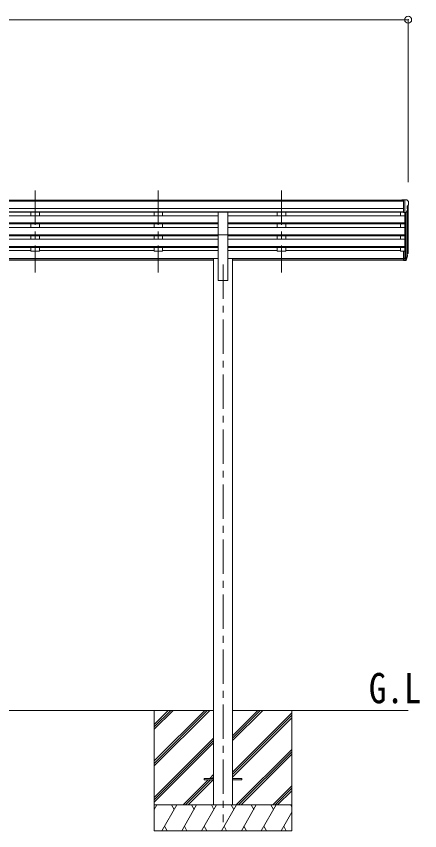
# Model space of a CAD drawing. Units: millimetres at full size, sheet at 1:40; details may follow other scales. Extents: x -11243 to 11243, y -7760 to 7760.
# Drawn here: x 3411 to 5756, y -5160 to -423 of the extents above; entities that cross this region are included whole.
import ezdxf
from ezdxf.enums import TextEntityAlignment as Align

# ---------------------------------------------------------------- set-up
doc = ezdxf.new("R2010")
doc.units = ezdxf.units.MM
doc.header["$LTSCALE"] = 40
doc.header["$PDMODE"] = 32
doc.header["$PDSIZE"] = 40
doc.linetypes.add('CHAIN1', pattern=[8, 5, -1, 1, -1])
for name, color, linetype, lineweight in [('0-0_0', 7, 'Continuous', 9), ('0-1_本体', 5, 'CHAIN1', 9), ('0-3_ELV2', 4, 'Continuous', 9), ('0-6_OTH_LINE', 6, 'Continuous', 9)]:
    doc.layers.add(name, color=color, linetype=linetype, lineweight=lineweight)
doc.layers.add('0-7_SHAPE', color=7, linetype='Continuous')
doc.styles.add('ＭＳ ゴシック', font='')
doc.styles.get('ＭＳ ゴシック').set_extended_font_data('MS Gothic')

msp = doc.modelspace()

# ---------------------------------------------------------------- linework, layer by layer
at = {"layer": '0-0_0'}
for p, q in [((1767.73, -4459.76), (4557.33, -4459.76)), ((4212.53, -4459.76), (4212.53, -5159.76)), ((4212.53, -4753.94), (4506.71, -4459.76)), ((4212.53, -4768.08), (4520.85, -4459.76)), ((4212.53, -4782.22), (4534.99, -4459.76)), ((4212.53, -4570.09), (4322.86, -4459.76)), ((4212.53, -4555.95), (4308.71, -4459.76)), ((4212.53, -4541.81), (4294.57, -4459.76)), ((4667.73, -4459.76), (5688.53, -4459.76)), ((4667.73, -4635.39), (4843.36, -4459.76)), ((4667.73, -4621.25), (4829.21, -4459.76)), ((4667.73, -4607.11), (4815.07, -4459.76)), ((4667.73, -4819.24), (5012.53, -4474.44)), ((4667.73, -4833.38), (5012.53, -4488.58)), ((5012.53, -4459.76), (5012.53, -5159.76)), ((4667.73, -4847.52), (5012.53, -4502.73)), ((4212.53, -4966.07), (4557.33, -4621.27)), ((4212.53, -4980.21), (4557.33, -4635.42)), ((4212.53, -4994.36), (4557.33, -4649.56)), ((4689.33, -5009.76), (5012.53, -4686.57)), ((4703.48, -5009.76), (5012.53, -4700.72)), ((4717.62, -5009.76), (5012.53, -4714.86)), ((4380.97, -5009.76), (4526.47, -4864.26)), ((4395.11, -5009.76), (4540.61, -4864.26)), ((4409.25, -5009.76), (4554.75, -4864.26)), ((4535.47, -4855.26), (4557.33, -4833.4)), ((4549.61, -4855.26), (4557.33, -4847.55)), ((4901.47, -5009.76), (5012.53, -4898.7)), ((4915.61, -5009.76), (5012.53, -4912.85)), ((4929.75, -5009.76), (5012.53, -4926.99)), ((5012.53, -5009.76), (4212.53, -5009.76)), ((4212.53, -5037.27), (4228.4, -5009.76)), ((4257.27, -5159.76), (4343.87, -5009.76)), ((4328.87, -5035.74), (4313.87, -5009.76)), ((4372.74, -5159.76), (4459.35, -5009.76)), ((4444.34, -5035.74), (4429.34, -5009.76)), ((4488.21, -5159.76), (4574.81, -5009.76)), ((4559.81, -5035.74), (4544.81, -5009.76)), ((4603.68, -5159.76), (4690.28, -5009.76)), ((4675.28, -5035.74), (4660.28, -5009.76)), ((4719.15, -5159.76), (4805.76, -5009.76)), ((4790.75, -5035.74), (4775.75, -5009.76)), ((4834.62, -5159.76), (4921.23, -5009.76)), ((4891.22, -5009.76), (4906.23, -5035.74)), ((5006.69, -5009.76), (5012.53, -5019.86)), ((4950.09, -5159.76), (5012.53, -5051.62)), ((4212.53, -5159.76), (5012.53, -5159.76)), ((4272.27, -5133.78), (4287.27, -5159.76)), ((4387.74, -5133.78), (4402.74, -5159.76)), ((4503.21, -5133.78), (4518.21, -5159.76)), ((4618.68, -5133.78), (4633.68, -5159.76)), ((4734.15, -5133.78), (4749.15, -5159.76)), ((4849.62, -5133.78), (4864.62, -5159.76)), ((4965.09, -5133.78), (4980.09, -5159.76))]:
    msp.add_line(p, q, dxfattribs=at)
at = {"layer": '0-1_本体'}
for p, q in [((3520.53, -1435.36), (3520.53, -1912.88)), ((3520.53, -1435.36), (3520.53, -1912.88)), ((4236.53, -1435.36), (4236.53, -1912.88)), ((4236.53, -1435.36), (4236.53, -1912.88)), ((4952.53, -1435.36), (4952.53, -1912.88)), ((4952.53, -1435.36), (4952.53, -1912.88)), ((4612.53, -1866.2), (4612.53, -5109.76))]:
    msp.add_line(p, q, dxfattribs=at)
at = {"layer": '0-3_ELV2'}
for p, q in [((5662.03, -1492.71), (663.03, -1492.71)), ((5662.03, -1497.93), (663.03, -1497.93)), ((5662.03, -1491.11), (5652.03, -1491.19)), ((5652.03, -1492.71), (5652.03, -1491.19)), ((5662.03, -1563.09), (5662.03, -1491.11)), ((5680.53, -1491.11), (5662.03, -1491.11)), ((5668.53, -1564.09), (5668.53, -1491.11)), ((5680.53, -1491.11), (5682.86, -1491.25)), ((5683.62, -1491.67), (5687.68, -1497.48)), ((5690.53, -1500.48), (5690.53, -1501.11)), ((5662.03, -1541.46), (663.03, -1541.46)), ((5662.03, -1559.31), (663.03, -1559.31)), ((4585.03, -1562.56), (1740.03, -1562.56)), ((3495.53, -1562.56), (3495.53, -1583.01)), ((3545.53, -1562.56), (3545.53, -1583.01)), ((4211.53, -1562.56), (4211.53, -1583.01)), ((4261.53, -1562.56), (4261.53, -1583.01)), ((4585.03, -1693.53), (4585.03, -1561.74)), ((4585.03, -1561.74), (4640.03, -1561.74)), ((4640.03, -1693.53), (4640.03, -1561.74)), ((5662.03, -1562.66), (4640.03, -1562.66)), ((4927.53, -1562.56), (4927.53, -1583.01)), ((4977.53, -1562.56), (4977.53, -1583.01)), ((5643.53, -1562.56), (5643.53, -1583.01)), ((5662.03, -1563.09), (5668.53, -1563.09)), ((5676.15, -1562.28), (5685.15, -1546.68)), ((5682.53, -1525.62), (5682.53, -1541.89)), ((5687.99, -1522.29), (5682.68, -1525.36)), ((5683.55, -1549.45), (5683.55, -1814.83)), ((5688.53, -1521.68), (5688.53, -1788.12)), ((4585.03, -1583.01), (1740.03, -1583.01)), ((4640.03, -1583.01), (5668.53, -1583.01)), ((5668.53, -1564.09), (5673.73, -1563.77)), ((5668.53, -1564.09), (5668.53, -1788.49)), ((5674.52, -1563.61), (5674.53, -1833.26)), ((4585.03, -1624.89), (1740.03, -1624.89)), ((4585.03, -1626.38), (1740.03, -1626.38)), ((4585.03, -1630.7), (1740.03, -1630.7)), ((4585.03, -1651.5), (1740.03, -1651.5)), ((3495.53, -1630.7), (3495.53, -1651.5)), ((3545.53, -1630.7), (3545.53, -1651.5)), ((4211.53, -1630.7), (4211.53, -1651.5)), ((4261.53, -1630.7), (4261.53, -1651.5)), ((4640.03, -1624.89), (5668.53, -1624.89)), ((4640.03, -1626.38), (5668.53, -1626.38)), ((4640.03, -1630.7), (5668.53, -1630.7)), ((4640.03, -1651.5), (5668.53, -1651.5)), ((4927.53, -1630.7), (4927.53, -1651.5)), ((4977.53, -1630.7), (4977.53, -1651.5)), ((5643.53, -1630.7), (5643.53, -1651.5)), ((4585.03, -1693.38), (1740.03, -1693.38)), ((4585.03, -1694.88), (1740.03, -1694.88)), ((4585.03, -1699.19), (1740.03, -1699.19)), ((3495.53, -1699.19), (3495.53, -1719.99)), ((3545.53, -1699.19), (3545.53, -1719.99)), ((4211.53, -1699.19), (4211.53, -1719.99)), ((4261.53, -1699.19), (4261.53, -1719.99)), ((4585.03, -1693.53), (4585.03, -1959.76)), ((4585.03, -1693.53), (4640.03, -1693.53)), ((4640.03, -1693.38), (5668.53, -1693.38)), ((4640.03, -1693.53), (4640.03, -1959.76)), ((4640.03, -1694.88), (5668.53, -1694.88)), ((4640.03, -1699.19), (5668.53, -1699.19)), ((4927.53, -1699.19), (4927.53, -1719.99)), ((4977.53, -1699.19), (4977.53, -1719.99)), ((5643.53, -1719.99), (5643.53, -1699.19)), ((4585.03, -1719.99), (1740.03, -1719.99)), ((4640.03, -1719.99), (5668.53, -1719.99)), ((4585.03, -1761.87), (1740.03, -1761.87)), ((4585.03, -1763.37), (1740.03, -1763.37)), ((4585.03, -1767.68), (1740.03, -1767.68)), ((3495.53, -1784.18), (2829.53, -1784.18)), ((3495.53, -1767.68), (3495.53, -1789.12)), ((3545.53, -1789.12), (3495.53, -1789.12)), ((3545.53, -1767.68), (3545.53, -1789.12)), ((4211.53, -1784.18), (3545.53, -1784.18)), ((4211.53, -1767.68), (4211.53, -1789.12)), ((4261.53, -1789.12), (4211.53, -1789.12)), ((4261.53, -1767.68), (4261.53, -1789.12)), ((4585.03, -1784.18), (4261.53, -1784.18)), ((4640.03, -1761.87), (5668.53, -1761.87)), ((4640.03, -1763.37), (5668.53, -1763.37)), ((4640.03, -1767.68), (5668.53, -1767.68)), ((4640.03, -1784.18), (4927.53, -1784.18)), ((4927.53, -1767.68), (4927.53, -1789.12)), ((4977.53, -1789.12), (4927.53, -1789.12)), ((4977.53, -1767.68), (4977.53, -1789.12)), ((5643.53, -1784.18), (4977.53, -1784.18)), ((5643.53, -1767.68), (5643.53, -1789.12)), ((5643.53, -1789.12), (5662.03, -1789.12)), ((5662.03, -1788.49), (5662.03, -1842.52)), ((5662.03, -1788.49), (5668.53, -1788.49)), ((5668.53, -1788.49), (5668.53, -1843.26)), ((4557.33, -1831.19), (1767.73, -1831.19)), ((4557.33, -1832.59), (1767.73, -1832.59)), ((4557.33, -1840.28), (1767.73, -1840.28)), ((4557.33, -1830.76), (4557.33, -5009.76)), ((4557.33, -1830.76), (4585.03, -1830.76)), ((4667.73, -1830.76), (4640.03, -1830.76)), ((4667.73, -1830.76), (4667.73, -5009.76)), ((4667.73, -1831.19), (5662.03, -1831.19)), ((4667.73, -1832.59), (5662.03, -1832.59)), ((5662.03, -1840.28), (4667.73, -1840.28)), ((5662.03, -1828.62), (5668.53, -1828.62)), ((5662.03, -1833.5), (5668.53, -1833.5)), ((5662.03, -1842.52), (5668.53, -1842.52)), ((5668.53, -1833.52), (5673.66, -1833.52)), ((5668.53, -1835.32), (5673.37, -1835.32)), ((5668.53, -1843.26), (5673.37, -1843.26)), ((5674.96, -1832.84), (5682.72, -1817.43)), ((5684.16, -1817.79), (5675.97, -1833.97)), ((5684.78, -1818.36), (5675.97, -1841.9)), ((5686.83, -1801.3), (5683.55, -1808.36)), ((5687.43, -1802.68), (5683.55, -1810.62)), ((5685.12, -1813.95), (5684.78, -1818.36)), ((4585.03, -1959.76), (4640.03, -1959.76)), ((4502.53, -4855.26), (4557.33, -4855.26)), ((4667.73, -4855.26), (4722.53, -4855.26)), ((4667.73, -4864.26), (4722.53, -4864.26)), ((4722.53, -4855.26), (4722.53, -4864.26))]:
    msp.add_line(p, q, dxfattribs=at)
msp.add_lwpolyline([(4502.53, -4855.26), (4502.53, -4864.26), (4557.33, -4864.26)], dxfattribs=at)
for centre, radius, start, end in [((5682.8, -1492.25), 1, 35, 86.5), ((5687.53, -1500.48), 3, 0, 87), ((5488.53, -1501.11), 202, 355.05096, 0), ((5673.55, -1560.78), 3, 273.5, 330), ((5682.83, -1525.62), 0.3, 120, 180), ((5682.83, -1541.89), 0.3, 180, 265.2833), ((5682.55, -1545.18), 3, 330, 85.2833), ((5683.62, -1517.92), 6.18, 315.00103, 354.2965), ((5657.94, -1791.8), 30.41, 341.80266, 352.8448), ((5659.34, -1793.56), 29.53, 342.01856, 353.49194)]:
    msp.add_arc(centre, radius, start, end, dxfattribs=at)
for centre, major_axis, ratio, start_param, end_param in [((5600.66, -1787.32), (-87.93, 4.42), 0.541684, 3.060334, 3.2172517), ((5599.87, -1793.99), (89.06, 1.43), 0.57596, 6.1985533, 6.3701348), ((5673.37, -1832.61), (3, 0), 0.90356, 4.712389, 5.7595865), ((5673.37, -1840.55), (-3, 0), 0.90356, 1.5707963, 2.6179939), ((5673.66, -1832.16), (1.5, 0), 0.90356, 4.712389, 5.7595865), ((5598.61, -1793.89), (88.05, 0), 0.90356, 5.9828017, 6.0168888), ((5683.81, -1813.95), (-1.3, 0), 0.90356, 2.9359903, 4.9130961), ((5597.89, -1797.76), (89.07, 0), 0.90356, 6.0316505, 6.077583)]:
    msp.add_ellipse(centre, major_axis=major_axis, ratio=ratio, start_param=start_param, end_param=end_param, dxfattribs=at)
at = {"layer": '0-6_OTH_LINE'}
for p, q in [((636.53, -442.71), (5688.53, -442.71)), ((5688.53, -442.71), (5688.53, -1388.12))]:
    msp.add_line(p, q, dxfattribs=at)
msp.add_point((5688.53, -442.71), dxfattribs=at)

# ---------------------------------------------------------------- texts
at = {"layer": '0-7_SHAPE', "style": 'ＭＳ ゴシック', "width": 0.85}
msp.add_text('G.L', height=176, dxfattribs=at).set_placement((5460, -4471.06), align=Align.BOTTOM_LEFT)

doc.saveas('drawing.dxf')
